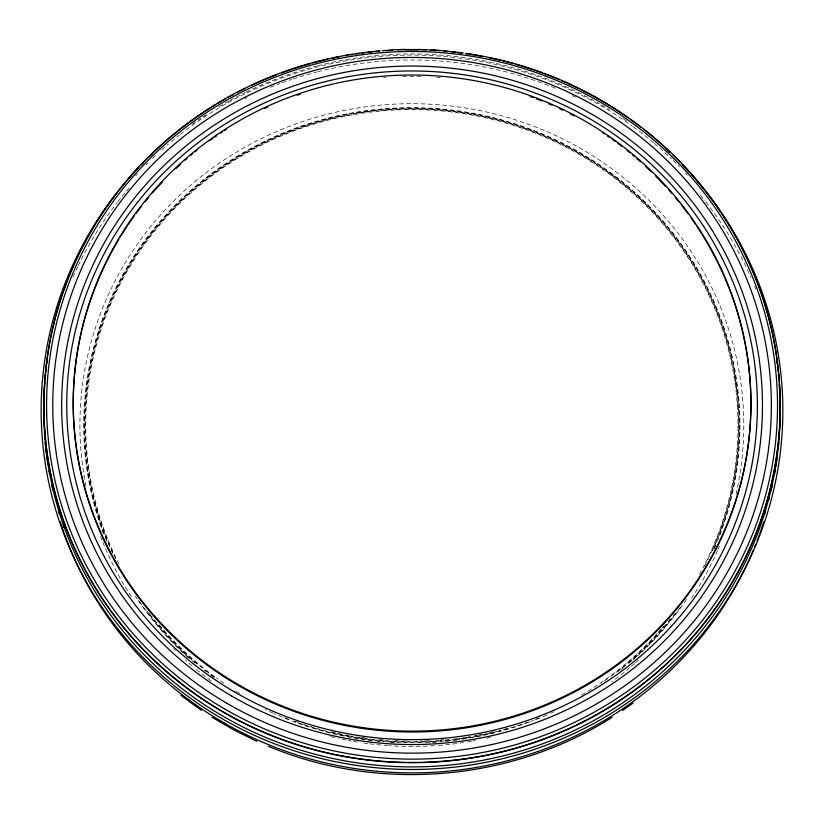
<?xml version="1.0" encoding="UTF-8"?>
<svg xmlns="http://www.w3.org/2000/svg" width="824" height="824" viewBox="0 0 824 824"><rect width="100%" height="100%" fill="white"/><g stroke="black" fill="none" stroke-linecap="round" stroke-linejoin="round"><path stroke-width="0.62" stroke-dasharray="4.12 3.09" d="M383.562 77.435L385.931 77.271M402.473 76.436L421.414 76.447M436.792 77.209L440.335 77.456M115.793 558.919A326.706 316.303 0.6 0 1 416.172 109.067A326.706 316.303 0.6 0 1 704.129 566.85M670.53 618.711A326.706 316.303 0.6 0 1 668.182 621.605M665.813 624.479A326.706 316.303 0.6 0 1 608.545 678.018M607.535 678.749A326.706 316.303 0.6 0 1 601.396 683.086M492.834 731.825A326.706 316.303 0.6 0 1 485.439 733.556M481.731 734.369A326.706 316.303 0.6 0 1 478.013 735.132M476.777 735.379A326.706 316.303 0.6 0 1 474.294 735.853M470.556 736.532A326.706 316.303 0.6 0 1 468.063 736.965M466.806 737.171A326.706 316.303 0.6 0 1 459.298 738.314M458.051 738.489A326.706 316.303 0.6 0 1 451.768 739.303M449.255 739.591A326.706 316.303 0.6 0 1 440.428 740.446M439.161 740.549A326.706 316.303 0.6 0 1 420.188 741.549M417.655 741.6A326.706 316.303 0.6 0 1 350.859 736.038M349.613 735.811A326.706 316.303 0.6 0 1 331.073 731.774M214.302 677.143A326.706 316.303 0.6 0 1 150.988 615.61M150.226 614.632A326.706 316.303 0.6 0 1 148.722 612.654M119.047 564.203A326.129 315.747 0.6 0 1 413.627 109.602A326.129 315.747 0.6 0 1 703.047 567.695M701.327 570.96A326.129 315.747 0.6 0 1 699.555 574.215M663.763 626.024A326.129 315.747 0.6 0 1 662.156 627.909M661.342 628.846A326.129 315.747 0.6 0 1 658.046 632.574M657.222 633.491A326.129 315.747 0.6 0 1 579.911 696.043M444.157 739.55A326.129 315.747 0.6 0 1 440.377 739.89M429.026 740.663A326.129 315.747 0.6 0 1 420.178 740.992M406.263 741.034A326.129 315.747 0.6 0 1 394.881 740.652M383.531 739.88A326.129 315.747 0.6 0 1 379.751 739.53M364.682 737.738A326.129 315.747 0.6 0 1 360.933 737.181M239.65 693.375A326.129 315.747 0.6 0 1 235.376 690.749M223.84 683.22A326.129 315.747 0.6 0 1 216.671 678.173M214.652 676.7A326.129 315.747 0.6 0 1 158.455 623.964M106.873 541.224A327.705 317.261 0.6 0 1 416.182 108.099A327.705 317.261 0.6 0 1 713.533 549.402M680.346 607.401A327.705 317.261 0.6 0 1 628.825 663.227M623.057 668.048A327.705 317.261 0.6 0 1 621.1 669.624M538.814 717.9A327.705 317.261 0.6 0 1 532.932 720.227M528.194 722.009A327.705 317.261 0.6 0 1 294.508 721.484M288.596 719.228A327.705 317.261 0.6 0 1 283.899 717.333M195.02 663.083A327.705 317.261 0.6 0 1 137.072 598.039M86.026 486.294A331.948 321.37 0.6 0 1 416.882 103.752A331.948 321.37 0.6 0 1 735.595 496.275M719.424 546.158A331.948 321.37 0.6 0 1 717.951 549.608M717.447 550.762A331.948 321.37 0.6 0 1 691.697 598.111M638.312 660.199A331.948 321.37 0.6 0 1 635.479 662.733M634.521 663.567A331.948 321.37 0.6 0 1 630.679 666.884M629.701 667.697A331.948 321.37 0.6 0 1 611.707 681.809M490.383 737.387A331.948 321.37 0.6 0 1 486.623 738.242M475.293 740.58A331.948 321.37 0.6 0 1 472.76 741.044M471.503 741.27A331.948 321.37 0.6 0 1 466.425 742.125M463.881 742.517A331.948 321.37 0.6 0 1 452.407 744.072M449.853 744.371A331.948 321.37 0.6 0 1 435.752 745.638M434.475 745.73A331.948 321.37 0.6 0 1 389.443 745.71M388.156 745.627A331.948 321.37 0.6 0 1 368.946 743.732M367.669 743.567A331.948 321.37 0.6 0 1 361.303 742.682M357.482 742.084A331.948 321.37 0.6 0 1 352.414 741.229M351.148 741.003A331.948 321.37 0.6 0 1 348.614 740.529M346.09 740.045A331.948 321.37 0.6 0 1 338.54 738.479M334.781 737.624A331.948 321.37 0.6 0 1 329.775 736.429M211.14 680.923A331.948 321.37 0.6 0 1 194.155 667.553M192.219 665.916A331.948 321.37 0.6 0 1 185.544 660.045M175.388 650.486A331.948 321.37 0.6 0 1 173.586 648.694M131.428 596.875A331.948 321.37 0.6 0 1 102.454 541.317M101.991 540.153A331.948 321.37 0.6 0 1 100.621 536.651M192.383 124.177A368.184 356.462 0.6 0 1 200.716 118.357M202.828 116.936A368.184 356.462 0.6 0 1 207.082 114.145M218.968 106.749A368.184 356.462 0.6 0 1 228.918 101.033M230.03 100.415A368.184 356.462 0.6 0 1 244.738 92.751M245.882 92.195A368.184 356.462 0.6 0 1 316.591 66.075M317.827 65.755A368.184 356.462 0.6 0 1 599.316 103.659M601.52 104.936A368.184 356.462 0.6 0 1 609.183 109.52M623.078 118.491A368.184 356.462 0.6 0 1 628.31 122.106M109.685 546.755A327.231 316.807 0.6 0 1 414.276 108.541A327.231 316.807 0.6 0 1 712.101 551.483M675.515 613.128A327.231 316.807 0.6 0 1 617.856 671.611M507.625 728.334A327.231 316.807 0.6 0 1 499.087 730.734M496.645 731.382A327.231 316.807 0.6 0 1 485.563 734.05M484.327 734.328A327.231 316.807 0.6 0 1 327.252 731.321M326.036 731.001A327.231 316.807 0.6 0 1 316.272 728.272M313.851 727.541A327.231 316.807 0.6 0 1 306.61 725.244M305.416 724.852A327.231 316.807 0.6 0 1 303.016 724.039M298.237 722.37A327.231 316.807 0.6 0 1 294.683 721.062M213.993 677.544A327.231 316.807 0.6 0 1 207.978 673.012M206 671.478A327.231 316.807 0.6 0 1 204.033 669.922M197.245 664.36A327.231 316.807 0.6 0 1 146.806 610.965M112.692 553.532A327.231 316.807 0.6 0 1 110.674 549.021M103.319 533.303A328.127 317.683 0.6 0 1 414.915 107.666A328.127 317.683 0.6 0 1 718.219 539.277M715.881 545.014A328.127 317.683 0.6 0 1 714.429 548.424M686.402 599.481A328.127 317.683 0.6 0 1 637.56 656.059M635.706 657.748A328.127 317.683 0.6 0 1 632.904 660.251M554.068 711.72A328.127 317.683 0.6 0 1 550.617 713.296M547.146 714.841A328.127 317.683 0.6 0 1 541.327 717.323M540.153 717.807A328.127 317.683 0.6 0 1 530.728 721.505M529.533 721.948A328.127 317.683 0.6 0 1 458.247 739.849M456.99 740.024A328.127 317.683 0.6 0 1 453.2 740.508M449.41 740.951A328.127 317.683 0.6 0 1 443.085 741.59M436.751 742.115A328.127 317.683 0.6 0 1 429.129 742.589M394.778 742.568A328.127 317.683 0.6 0 1 387.156 742.094M380.822 741.569A328.127 317.683 0.6 0 1 377.021 741.198M371.964 740.632A328.127 317.683 0.6 0 1 366.917 739.993M365.65 739.818A328.127 317.683 0.6 0 1 274.423 713.718M273.269 713.203A328.127 317.683 0.6 0 1 265.246 709.454M188.14 657.593A328.127 317.683 0.6 0 1 137.402 599.295M136.712 598.265A328.127 317.683 0.6 0 1 135.332 596.195M72.975 277.039A368.184 356.462 0.6 0 1 77.652 266.801M78.198 265.678A368.184 356.462 0.6 0 1 117.049 202.807M117.811 201.808A368.184 356.462 0.6 0 1 125.722 192.013M126.535 191.044A368.184 356.462 0.6 0 1 128.987 188.16M244.677 98.767A368.184 356.462 0.6 0 1 246.963 97.644M270.334 87.303A368.184 356.462 0.6 0 1 279.872 83.605M282.282 82.719A368.184 356.462 0.6 0 1 291.954 79.351M293.169 78.95A368.184 356.462 0.6 0 1 316.529 72.09M317.765 71.77A368.184 356.462 0.6 0 1 555.685 88.353M572.072 95.553A368.184 356.462 0.6 0 1 575.533 97.201M700.41 195.113A368.184 356.462 0.6 0 1 705.138 201.015M705.911 202.004A368.184 356.462 0.6 0 1 750.808 277.266M754.691 286.484A368.184 356.462 0.6 0 1 755.629 288.802M135.723 175.708A368.184 356.462 0.6 0 1 137.433 173.854M146.157 164.728A368.184 356.462 0.6 0 1 147.949 162.936M152.461 158.517A368.184 356.462 0.6 0 1 157.065 154.17M161.741 149.906A368.184 356.462 0.6 0 1 168.415 144.066M171.31 141.615A368.184 356.462 0.6 0 1 179.189 135.218M180.188 134.436A368.184 356.462 0.6 0 1 632.441 126.175M633.471 126.927A368.184 356.462 0.6 0 1 653.453 142.593M654.421 143.407A368.184 356.462 0.6 0 1 663.001 150.916M664.875 152.625A368.184 356.462 0.6 0 1 671.333 158.692M673.156 160.443A368.184 356.462 0.6 0 1 679.419 166.706M685.527 173.112A368.184 356.462 0.6 0 1 687.237 174.966"/><path stroke-width="1.24" d="M622.625 710.453L632.986 703.16M611.995 717.385C510.983 781.585 378.916 792.431 268.552 746.359M392.667 49.811L405.501 49.378M418.355 49.389L444.002 50.697M256.841 741.312L233.995 730.043L212.025 717.251M201.396 710.309L180.919 695.374M739.694 320.361A338.87 328.076 0.6 0 1 417.438 731.97A338.87 328.076 0.6 0 1 81.864 330.022M82.153 328.786A338.87 328.076 0.6 0 1 84.378 320.145M84.718 318.909A338.87 328.076 0.6 0 1 104.906 265.184M105.462 264.03A338.87 328.076 0.6 0 1 118.872 239.248M120.201 237.055A338.87 328.076 0.6 0 1 127.092 226.219M128.523 224.087A338.87 328.076 0.6 0 1 134.415 215.661M135.929 213.581A338.87 328.076 0.6 0 1 141.368 206.402M144.962 201.859A338.87 328.076 0.6 0 1 148.65 197.379M152.409 192.96A338.87 328.076 0.6 0 1 162.555 181.785M175.739 168.652A338.87 328.076 0.6 0 1 180.878 163.914M185.235 160.052A338.87 328.076 0.6 0 1 186.997 158.527M190.56 155.509A338.87 328.076 0.6 0 1 192.352 154.016M195.072 151.801A338.87 328.076 0.6 0 1 196.895 150.349M209.935 140.482A338.87 328.076 0.6 0 1 212.798 138.442M214.714 137.103A338.87 328.076 0.6 0 1 216.64 135.785M220.523 133.169A338.87 328.076 0.6 0 1 222.48 131.881M224.447 130.604A338.87 328.076 0.6 0 1 226.425 129.347M264.483 108.51A338.87 328.076 0.6 0 1 267.687 107.027M297.176 95.213A338.87 328.076 0.6 0 1 300.523 94.07M530.079 96.47A338.87 328.076 0.6 0 1 533.406 97.685M536.712 98.931A338.87 328.076 0.6 0 1 542.192 101.095M548.712 103.803A338.87 328.076 0.6 0 1 551.956 105.204M559.455 108.614A338.87 328.076 0.6 0 1 562.638 110.117M570.012 113.774A338.87 328.076 0.6 0 1 574.184 115.937M602.447 132.654A338.87 328.076 0.6 0 1 604.404 133.941M607.309 135.909A338.87 328.076 0.6 0 1 609.235 137.237M612.119 139.256A338.87 328.076 0.6 0 1 614.972 141.295M617.794 143.376A338.87 328.076 0.6 0 1 621.543 146.178M627.074 150.493A338.87 328.076 0.6 0 1 629.804 152.687M632.513 154.912A338.87 328.076 0.6 0 1 634.305 156.405M636.962 158.672A338.87 328.076 0.6 0 1 640.485 161.741M645.676 166.427A338.87 328.076 0.6 0 1 651.609 172.031M655.75 176.109A338.87 328.076 0.6 0 1 665.401 186.203M668.511 189.644A338.87 328.076 0.6 0 1 671.581 193.135M675.35 197.554A338.87 328.076 0.6 0 1 679.028 202.035M681.201 204.754A338.87 328.076 0.6 0 1 688.071 213.766M691.089 217.938A338.87 328.076 0.6 0 1 695.487 224.282M696.919 226.415A338.87 328.076 0.6 0 1 701.801 233.965M702.481 235.056A338.87 328.076 0.6 0 1 707.754 243.863M708.393 244.975A338.87 328.076 0.6 0 1 739.365 319.125M714.305 202.92A368.184 356.462 0.6 0 1 457.032 760.078A368.184 356.462 0.6 0 1 67.815 279.563M68.268 278.399A368.184 356.462 0.6 0 1 89.96 233.336M90.589 232.244A368.184 356.462 0.6 0 1 95.728 223.623M96.387 222.562A368.184 356.462 0.6 0 1 103.185 212.005M103.896 210.965A368.184 356.462 0.6 0 1 117.925 191.632M120.263 188.665A368.184 356.462 0.6 0 1 139.204 166.726M142.686 163.059A368.184 356.462 0.6 0 1 151.606 154.109M152.522 153.233A368.184 356.462 0.6 0 1 210.336 107.913M211.407 107.233A368.184 356.462 0.6 0 1 215.744 104.555M217.917 103.237A368.184 356.462 0.6 0 1 221.213 101.29M222.305 100.641A368.184 356.462 0.6 0 1 225.622 98.736M227.846 97.49A368.184 356.462 0.6 0 1 233.439 94.43M236.818 92.638A368.184 356.462 0.6 0 1 244.78 88.59M251.691 85.274A368.184 356.462 0.6 0 1 256.326 83.142M257.5 82.616A368.184 356.462 0.6 0 1 276.39 74.778M281.18 72.986A368.184 356.462 0.6 0 1 292.057 69.175M293.272 68.773A368.184 356.462 0.6 0 1 303.047 65.704M304.283 65.333A368.184 356.462 0.6 0 1 310.442 63.572M312.914 62.892A368.184 356.462 0.6 0 1 327.849 59.184M332.865 58.082A368.184 356.462 0.6 0 1 339.148 56.804M345.462 55.63A368.184 356.462 0.6 0 1 347.986 55.187M350.519 54.765A368.184 356.462 0.6 0 1 353.053 54.363M355.597 53.972A368.184 356.462 0.6 0 1 359.408 53.426M361.952 53.076A368.184 356.462 0.6 0 1 364.496 52.746M368.328 52.283A368.184 356.462 0.6 0 1 372.16 51.871M375.991 51.479A368.184 356.462 0.6 0 1 379.833 51.139M386.24 50.655A368.184 356.462 0.6 0 1 392.657 50.274M405.49 49.842A368.184 356.462 0.6 0 1 418.345 49.852M431.189 50.285A368.184 356.462 0.6 0 1 436.318 50.583M444.012 51.16A368.184 356.462 0.6 0 1 447.854 51.51M451.686 51.891A368.184 356.462 0.6 0 1 455.517 52.314M458.072 52.623A368.184 356.462 0.6 0 1 461.893 53.107M465.704 53.632A368.184 356.462 0.6 0 1 468.248 54.013M469.515 54.199A368.184 356.462 0.6 0 1 482.174 56.372M488.478 57.608A368.184 356.462 0.6 0 1 494.75 58.957M495.997 59.235A368.184 356.462 0.6 0 1 500.992 60.41M503.485 61.028A368.184 356.462 0.6 0 1 513.414 63.633M515.875 64.334A368.184 356.462 0.6 0 1 519.573 65.405M520.799 65.776A368.184 356.462 0.6 0 1 542.676 73.068M543.871 73.511A368.184 356.462 0.6 0 1 554.604 77.693M555.788 78.177A368.184 356.462 0.6 0 1 559.331 79.66M561.69 80.659A368.184 356.462 0.6 0 1 566.366 82.719M567.53 83.245A368.184 356.462 0.6 0 1 579.087 88.704M580.23 89.27A368.184 356.462 0.6 0 1 600.469 100.137M601.572 100.775A368.184 356.462 0.6 0 1 628.362 117.945M630.432 119.418A368.184 356.462 0.6 0 1 640.65 126.978M643.657 129.306A368.184 356.462 0.6 0 1 670.479 152.533M673.208 155.169A368.184 356.462 0.6 0 1 680.356 162.328M682.107 164.151A368.184 356.462 0.6 0 1 702.893 187.872M704.458 189.85A368.184 356.462 0.6 0 1 713.574 201.901M780.101 420.292A368.184 356.462 0.6 0 1 780.071 422.774M763.694 521.963A368.184 356.462 0.6 0 1 760.109 532.603M759.687 533.777A368.184 356.462 0.6 0 1 757.071 540.801M755.711 544.293A368.184 356.462 0.6 0 1 754.31 547.775M753.363 550.082A368.184 356.462 0.6 0 1 403.06 772.788A368.184 356.462 0.6 0 1 64.272 533.55M63.85 532.366A368.184 356.462 0.6 0 1 60.255 521.726M601.561 100.518A368.173 356.442 0.6 0 1 678.451 652.186A368.173 356.442 0.6 0 1 105.699 603.477A368.173 356.442 0.6 0 1 279.995 73.171M281.19 72.728A368.173 356.442 0.6 0 1 353.063 54.106M354.33 53.91A368.173 356.442 0.6 0 1 379.833 50.882M382.398 50.676A368.173 356.442 0.6 0 1 392.657 50.017M397.786 49.8A368.173 356.442 0.6 0 1 426.06 49.8M431.189 50.037A368.173 356.442 0.6 0 1 440.171 50.594M444.012 50.903A368.173 356.442 0.6 0 1 463.16 53.024M465.704 53.375A368.173 356.442 0.6 0 1 542.676 72.811M543.871 73.254A368.173 356.442 0.6 0 1 579.087 88.446M580.23 89.013A368.173 356.442 0.6 0 1 600.459 99.869M779.957 398.105A368.184 356.462 0.6 0 1 412.124 766.886A368.184 356.462 0.6 0 1 44.032 397.858M44.136 395.376A368.184 356.462 0.6 0 1 44.887 382.954M45.207 379.236A368.184 356.462 0.6 0 1 45.691 374.281M45.959 371.799A368.184 356.462 0.6 0 1 46.546 366.855M47.03 363.157A368.184 356.462 0.6 0 1 47.38 360.685M776.589 360.933A368.184 356.462 0.6 0 1 776.939 363.394M777.423 367.102A368.184 356.462 0.6 0 1 777.877 370.81M778.289 374.518A368.184 356.462 0.6 0 1 778.773 379.473M779.185 384.437A368.184 356.462 0.6 0 1 779.679 391.884M696.846 180.693A370.852 359.048 0.6 0 1 666.894 671.375A370.852 359.048 0.6 0 1 159.166 672.93A370.852 359.048 0.6 0 1 125.351 182.434M127.833 179.539A370.852 359.048 0.6 0 1 131.181 175.718M132.88 173.833A370.852 359.048 0.6 0 1 138.061 168.23M140.688 165.459A370.852 359.048 0.6 0 1 143.355 162.73M149.68 156.447A370.852 359.048 0.6 0 1 152.44 153.81M665.782 148.773A370.852 359.048 0.6 0 1 669.531 152.234M683.137 165.645A370.852 359.048 0.6 0 1 689.245 172.134M691.81 174.956A370.852 359.048 0.6 0 1 695.178 178.767M780.071 420.364A368.184 356.462 0.6 0 1 779.998 422.856M779.452 434.042A368.184 356.462 0.6 0 1 779.195 437.76M778.783 442.725A368.184 356.462 0.6 0 1 778.433 446.443M777.444 455.095A368.184 356.462 0.6 0 1 775.858 466.188M775.25 469.876A368.184 356.462 0.6 0 1 774.375 474.779M772.418 484.553A368.184 356.462 0.6 0 1 771.048 490.63M769.266 497.892A368.184 356.462 0.6 0 1 768.638 500.302M765.589 511.107A368.184 356.462 0.6 0 1 764.497 514.681M63.901 527.473A368.184 356.462 0.6 0 1 63.077 525.115M59.555 514.444A368.184 356.462 0.6 0 1 58.813 512.064M52.983 490.393A368.184 356.462 0.6 0 1 51.871 485.532M49.646 474.542A368.184 356.462 0.6 0 1 48.977 470.864M47.957 464.715A368.184 356.462 0.6 0 1 46.721 456.094M46.401 453.622A368.184 356.462 0.6 0 1 45.835 448.678M45.567 446.196A368.184 356.462 0.6 0 1 45.217 442.478M44.795 437.523A368.184 356.462 0.6 0 1 44.455 432.548M43.991 422.609A368.184 356.462 0.6 0 1 43.857 417.634M237.662 684.208A338.839 328.045 0.6 0 0 750.87 408.91A338.839 328.045 0.6 0 0 247.705 116.102A338.839 328.045 0.6 0 0 237.662 684.208M234.294 691.81A345.318 334.328 0.6 0 0 757.328 411.248A345.318 334.328 0.6 0 0 244.543 112.837A345.318 334.328 0.6 0 0 234.294 691.81M223.932 708.527A365.454 353.815 0.6 0 0 777.454 411.598A365.454 353.815 0.6 0 0 234.768 95.79A365.454 353.815 0.6 0 0 223.932 708.527M227.105 703.408A359.295 347.852 0.6 0 0 771.295 411.495A359.295 347.852 0.6 0 0 237.765 101.002A359.295 347.852 0.6 0 0 227.105 703.408M231.688 696.023A350.396 339.241 0.6 0 0 762.406 411.341A350.396 339.241 0.6 0 0 242.071 108.541A350.396 339.241 0.6 0 0 231.688 696.023"/></g></svg>
